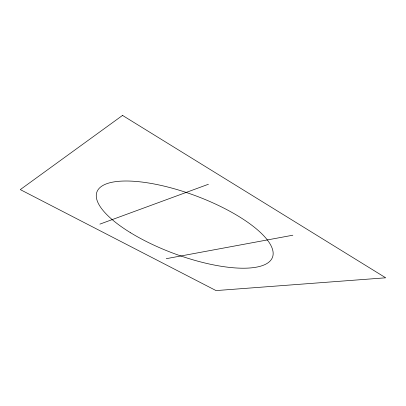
<?xml version="1.0" encoding="UTF-8"?>
<svg xmlns="http://www.w3.org/2000/svg" width="406" height="406" viewBox="0 0 406 406"><rect width="100%" height="100%" fill="white"/><g stroke="black" fill="none" stroke-linecap="round" stroke-linejoin="round"><path stroke-width="0.61" d="M99.906 224.122L208.415 184.263M166.242 258.683L292.843 235.211M122.531 115.416L20.3 189.607L216.043 290.584L385.7 277.8L122.531 115.416M130.742 232.851A93.664 30.836 20.4 0 0 272.38 257.571A93.664 30.836 20.4 0 0 151.017 183.41A93.664 30.836 20.4 0 0 130.742 232.851"/></g></svg>
